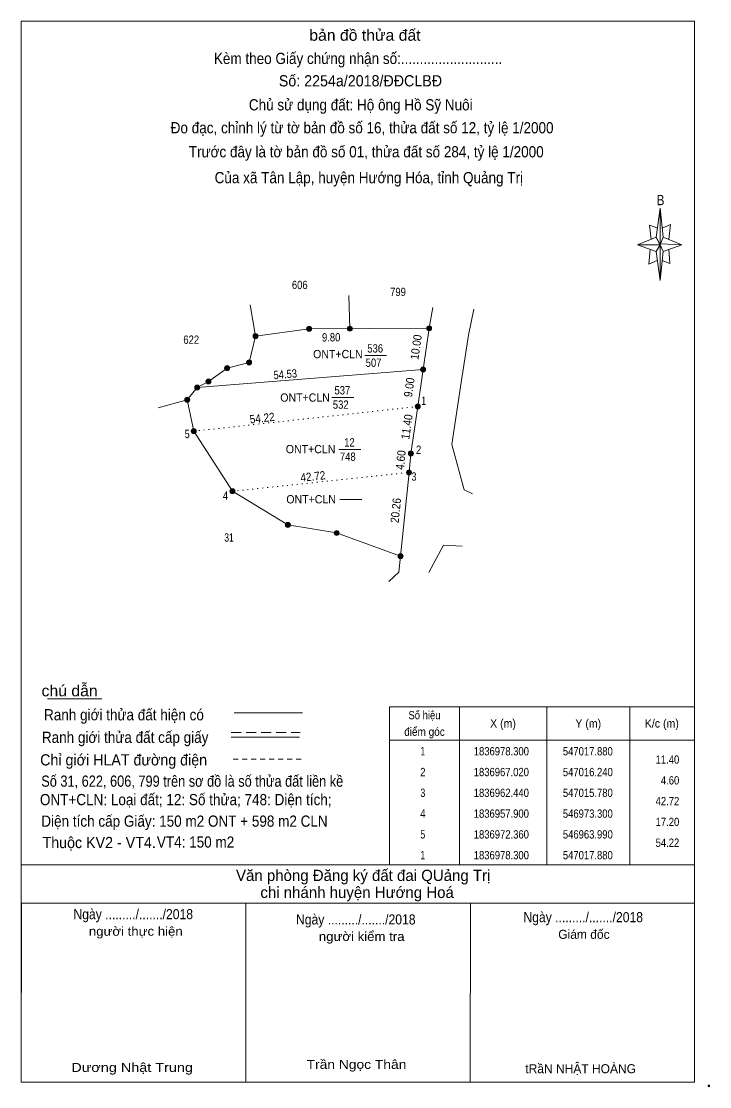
# Model space of a CAD drawing. Header units: metres. Extents: x 546922 to 547843, y 1836815 to 1837198.
# Drawn here: x 546922.5 to 547088.1, y 1836814.6 to 1837071 of the extents above; entities that cross this region are included whole.
import ezdxf
from ezdxf.enums import TextEntityAlignment as Align

# ---------------------------------------------------------------- set-up
doc = ezdxf.new("R2010")
doc.units = ezdxf.units.M
doc.header["$LTSCALE"] = 0.8
doc.header["$PDMODE"] = 32
doc.header["$PDSIZE"] = 0.4
for name, pattern in [('DOTTED', [1.5, 0.3, -1.2]), ('MEDIUM_DASHED', [4.5, 3, -1.5]), ('SHORT_DASHED', [2.7, 1.5, -1.2])]:
    doc.linetypes.add(name, pattern=pattern)
for name, color, linetype, lineweight in [('10', 7, 'Continuous', 13), ('17', 7, 'Continuous', 13), ('23', 7, 'Continuous', 13), ('3', 7, 'Continuous', 13), ('5', 7, 'Continuous', 13), ('54', 7, 'Continuous', 13), ('6', 7, 'Continuous', 13), ('63', 7, 'Continuous', 13)]:
    doc.layers.add(name, color=color, linetype=linetype, lineweight=lineweight)

msp = doc.modelspace()

# ---------------------------------------------------------------- hatches: boundary and pattern name
at = {"layer": '54'}
for points in [[(546992.35, 1836996.99, 1), (546991.15, 1836996.99, 1)], [(547002.15, 1836997.03, 1), (547000.95, 1836997.03, 1)], [(547021.21, 1836997.11, 1), (547020.01, 1836997.11, 1)], [(546979.47, 1836995.25, 1), (546978.27, 1836995.25, 1)], [(546977.91, 1836988.91, 1), (546976.71, 1836988.91, 1)], [(546972.6, 1836987.53, 1), (546971.4, 1836987.53, 1)], [(547019.77, 1836987.21, 1), (547018.57, 1836987.21, 1)], [(546968.13, 1836984.33, 1), (546966.93, 1836984.33, 1)], [(546965.41, 1836982.87, 1), (546964.21, 1836982.87, 1)], [(546963.01, 1836979.93, 1), (546961.81, 1836979.93, 1)], [(547018.48, 1836978.3, 1), (547017.28, 1836978.3, 1)], [(546964.59, 1836972.36, 1), (546963.39, 1836972.36, 1)], [(547016.84, 1836967.02, 1), (547015.64, 1836967.02, 1)], [(547016.38, 1836962.44, 1), (547015.18, 1836962.44, 1)], [(546973.9, 1836957.9, 1), (546972.7, 1836957.9, 1)], [(546987.24, 1836949.81, 1), (546986.04, 1836949.81, 1)], [(546998.97, 1836947.87, 1), (546997.77, 1836947.87, 1)], [(547014.35, 1836942.28, 1), (547013.15, 1836942.28, 1)]]:
    msp.add_hatch(color=256, dxfattribs=at).paths.add_polyline_path(points)

# ---------------------------------------------------------------- linework, layer by layer
at = {"layer": '10'}
for p, q in [((546991.75, 1836996.99), (546978.87, 1836995.25)), ((546991.75, 1836996.99), (546978.87, 1836995.25)), ((547005.11, 1836990.55), (547010.37, 1836990.55)), ((546962.41, 1836979.93), (546955.42, 1836977.94)), ((546997.21, 1836980.47), (547002.47, 1836980.47)), ((547017.88, 1836978.3), (547016.24, 1836967.02)), ((546998.91, 1836967.94), (547004.17, 1836967.94)), ((547015.78, 1836962.44), (547013.36, 1836938.41)), ((546999.15, 1836955.91), (547004.41, 1836955.91)), ((546998.37, 1836947.87), (546986.64, 1836949.81))]:
    msp.add_line(p, q, dxfattribs=at)
at = {"layer": '17'}
for p, q in [((546928.82, 1836907.97), (546941.85, 1836907.97)), ((546922.5, 1836815.74), (546922.54, 1836858.78)), ((546976.5, 1836815.7), (546976.54, 1836858.74)), ((547030.5, 1836815.65), (547030.54, 1836858.69))]:
    msp.add_line(p, q, dxfattribs=at)
at = {"layer": '23'}
for p, q in [((547020.56, 1836996.74), (547021.52, 1837002.09)), ((547031.34, 1837001.68), (547030.07, 1836995.45)), ((547024.04, 1836944.91), (547020.55, 1836938.36)), ((547024.04, 1836944.91), (547028.6, 1836944.73)), ((547013.36, 1836938.42), (547010.93, 1836936.21))]:
    msp.add_line(p, q, dxfattribs=at)
msp.add_lwpolyline([(547030.07, 1836995.45), (547028.16, 1836983.02), (547026.12, 1836969.17), (547029.06, 1836958.28), (547031.05, 1836957.28)], dxfattribs=at)
at = {"layer": '3'}
for p, q in [((547020.61, 1836997.11), (546991.75, 1836996.99)), ((547019.17, 1836987.21), (547020.61, 1836997.11)), ((546978.87, 1836995.25), (546977.31, 1836988.91)), ((546964.81, 1836982.87), (547019.17, 1836987.21)), ((547017.88, 1836978.3), (547019.17, 1836987.21)), ((547015.78, 1836962.44), (547016.24, 1836967.02)), ((546986.64, 1836949.81), (546973.3, 1836957.9)), ((546986.64, 1836949.81), (546998.37, 1836947.87)), ((547013.75, 1836942.28), (546998.37, 1836947.87))]:
    msp.add_line(p, q, dxfattribs=at)
for points in [[(546978.87, 1836995.25), (546977.31, 1836988.91), (546972, 1836987.53)], [(546972, 1836987.53), (546967.53, 1836984.33), (546964.81, 1836982.87), (546962.41, 1836979.93), (546963.99, 1836972.36), (546973.3, 1836957.9)]]:
    msp.add_lwpolyline(points, dxfattribs=at)
at = {"layer": '5'}
for p, q in [((547075.27, 1837019.03), (547076.17, 1837026.05)), ((547075.27, 1837015.61), (547070.77, 1837017.23)), ((547076.89, 1837019.03), (547081.39, 1837017.23)), ((547076.89, 1837015.61), (547076.17, 1837008.59)), ((547078.33, 1837016.15), (547078.51, 1837012.73)), ((547078.51, 1837012.73), (547076.71, 1837013.45))]:
    msp.add_line(p, q, dxfattribs=at)
for points in [[(546922.5, 1837070.98), (547084.5, 1837070.98), (547084.5, 1836815.74), (546922.5, 1836815.74)], [(547076.17, 1837026.05), (547076.89, 1837019.03), (547076.17, 1837017.23)], [(547076.17, 1837017.23), (547070.77, 1837017.23), (547075.27, 1837019.03), (547076.89, 1837015.61), (547081.39, 1837017.23), (547076.17, 1837017.41)], [(547076.17, 1837017.23), (547076.17, 1837008.59), (547075.27, 1837015.61)]]:
    msp.add_lwpolyline(points, close=True, dxfattribs=at)
for points in [[(547075.63, 1837021.19), (547073.65, 1837021.91), (547074.01, 1837018.49)], [(547076.71, 1837021.19), (547078.69, 1837022.09), (547078.33, 1837018.49)], [(547076.17, 1837017.23), (547075.27, 1837019.03), (547070.77, 1837017.23)], [(547076.17, 1837017.23), (547076.89, 1837015.61), (547081.39, 1837017.23)], [(547073.83, 1837016.15), (547073.47, 1837012.55), (547075.45, 1837013.45)]]:
    msp.add_lwpolyline(points, dxfattribs=at)
at = {"layer": '54'}
for p, q in [((547001.28, 1837004.97), (547001.55, 1836997.03)), ((546977.53, 1837002.73), (546978.87, 1836995.25))]:
    msp.add_line(p, q, dxfattribs=at)
at = {"layer": '54', "linetype": 'DOTTED'}
for p, q in [((546963.99, 1836972.36), (547017.88, 1836978.3)), ((546973.3, 1836957.9), (547015.78, 1836962.44))]:
    msp.add_line(p, q, dxfattribs=at)
at = {"layer": '54'}
for centre in [(546991.75, 1836996.99), (547001.55, 1836997.03), (547020.61, 1836997.11), (546978.87, 1836995.25), (546977.31, 1836988.91), (546972, 1836987.53), (547019.17, 1836987.21), (546967.53, 1836984.33), (546964.81, 1836982.87), (546962.41, 1836979.93), (547017.88, 1836978.3), (546963.99, 1836972.36), (547016.24, 1836967.02), (547015.78, 1836962.44), (546973.3, 1836957.9), (546986.64, 1836949.81), (546998.37, 1836947.87), (547013.75, 1836942.28)]:
    msp.add_circle(centre, 0.6, dxfattribs=at)
at = {"layer": '6'}
for p, q in [((546973.7, 1836904.6), (546990.15, 1836904.6)), ((546973.02, 1836898.74), (546989.47, 1836898.74)), ((546922.5, 1836868.05), (547084.5, 1836868.05)), ((546922.5, 1836868.05), (547084.5, 1836868.05)), ((546922.5, 1836858.76), (547084.5, 1836858.76))]:
    msp.add_line(p, q, dxfattribs=at)
at = {"layer": '6', "linetype": 'MEDIUM_DASHED'}
msp.add_line((546973.02, 1836899.86), (546989.58, 1836899.86), dxfattribs=at)
at = {"layer": '6'}
msp.add_point((547087.92, 1836814.84), dxfattribs=at)
at = {"layer": '63'}
for p, q in [((547027.9, 1836906.05), (547027.9, 1836868.05)), ((547048.9, 1836906.05), (547048.9, 1836868.05)), ((547068.9, 1836906.05), (547068.9, 1836868.05)), ((547011.1, 1836898.05), (547084.5, 1836898.05))]:
    msp.add_line(p, q, dxfattribs=at)
at = {"layer": '63', "linetype": 'SHORT_DASHED'}
msp.add_line((546973.49, 1836893.41), (546990.05, 1836893.41), dxfattribs=at)
at = {"layer": '63'}
msp.add_lwpolyline([(547011.1, 1836906.05), (547084.5, 1836906.05), (547084.5, 1836868.05), (547011.1, 1836868.05)], close=True, dxfattribs=at)

# ---------------------------------------------------------------- texts
at = {"layer": '10'}
for s, width, p in [('ONT+CLN', 0.95, (546998.67, 1836989.91)), ('536', 0.85, (547007.64, 1836991.28)), ('507', 0.85, (547007.25, 1836987.84)), ('ONT+CLN', 0.95, (546990.77, 1836979.45)), ('537', 0.85, (546999.74, 1836981.2)), ('532', 0.85, (546999.35, 1836977.76)), ('ONT+CLN', 0.95, (546992.1, 1836967.05)), ('12', 0.85, (547001.445, 1836968.67)), ('748', 0.85, (547001.05, 1836965.23)), ('ONT+CLN', 0.95, (546992.23, 1836954.98))]:
    msp.add_text(s, height=2, dxfattribs=dict(at, width=width)).set_placement(p, align=Align.CENTER)
at = {"layer": '5'}
for s, height, width, p in [('bản đồ thửa đất', 2.7, 1.05, (547005.175, 1837066.3)), ('Kèm theo Giấy chứng nhận số:...........................', 2.7, 0.9, (547003.515, 1837060.7)), ('Số: 2254a/2018/ĐĐCLBĐ', 2.7, 0.95, (547004.095, 1837055.32)), ('Chủ sử dụng đất: Hộ ông Hồ Sỹ Nuôi', 2.7, 0.9, (547004.165, 1837049.54)), ('Đo đạc, chỉnh lý từ tờ bản đồ số 16, thửa đất số 12, tỷ lệ 1/2000 ', 2.7, 0.9, (547004.95, 1837044.02)), ('Trước đây là tờ bản đồ số 01, thửa đất số 284, tỷ lệ 1/2000', 2.7, 0.9, (547005.49, 1837038.24)), ('Của xã Tân Lập, huyện Hướng Hóa, tỉnh Quảng Trị', 2.7, 0.9, (547006.115, 1837032.02)), ('B', 2.48, 0.85, (547076.3, 1837026.74))]:
    msp.add_text(s, height=height, dxfattribs=dict(at, width=width)).set_placement(p, align=Align.CENTER)
at = {"layer": '54'}
for s, width, p in [('606', 0.85, (546989.5, 1837006.55)), ('799', 0.85, (547013.13, 1837004.87)), ('622', 0.85, (546963.38, 1836993.38)), ('31', 0.75, (546972.47, 1836945.79))]:
    msp.add_text(s, height=2, dxfattribs=dict(at, width=width)).set_placement(p, align=Align.CENTER)
for s, rotation, width, p in [('9.80', 0.249, 0.85, (546997.0557, 1836993.9498)), ('10.00', 81.789, 0.9, (547018.4654, 1836992.4472)), ('9.00', 81.789, 0.9, (547016.8223, 1836982.7522)), ('11.40', 81.789, 0.9, (547016.2554, 1836973.2672))]:
    msp.add_text(s, height=2, rotation=rotation, dxfattribs=dict(at, width=width)).set_placement(p, align=Align.CENTER)
at = {"layer": '6'}
for s, width, p in [('chú dẫn', 1.05, (546927.37, 1836908.56)), ('Ranh giới thửa đất hiện có ', 0.9, (546927.97, 1836902.78)), ('Ranh giới thửa đất cấp giấy', 0.9, (546927.45, 1836897.36)), ('Chỉ giới HLAT đường điện', 0.95, (546927.04, 1836891.93)), ('Số 31, 622, 606, 799 trên sơ đồ là số thửa đất liền kề', 0.85, (546927.3, 1836886.81)), ('ONT+CLN: Loại đất; 12: Số thửa; 748: Diện tích;', 0.9, (546926.98, 1836882.37)), ('Diện tích cấp Giấy: 150 m2 ONT + 598 m2 CLN', 0.9, (546927.31, 1836877.19)), ('Thuộc KV2 - VT4.', 0.95, (546927.6, 1836872.04)), ('VT4: 150 m2', 0.9, (546955.12, 1836872.16))]:
    msp.add_text(s, height=2.7, dxfattribs=dict(at, width=width)).set_placement(p)
for s, height, p in [(' Văn phòng Đăng ký đất đai QUảng Trị', 2.7, (547004.26, 1836864.13)), ('chi nhánh huyện Hướng Hoá', 2.7, (547003.295, 1836860.05)), ('Giám đốc', 2.16, (547057.865, 1836850.22)), ('tRầN NHẬT HOÀNG', 2.16, (547057.07, 1836817.89))]:
    msp.add_text(s, height=height, dxfattribs=at).set_placement(p, align=Align.CENTER)
for s, height, width, p in [('Ngày ........./......./2018', 2.43, 0.9, (546949.43, 1836854.94)), ('Ngày ........./......./2018', 2.43, 0.9, (547002.97, 1836853.67)), ('Ngày ........./......./2018', 2.43, 0.9, (547057.69, 1836854.22)), ('người thực hiện', 2.16, 1.1, (546950.045, 1836850.96)), ('người kiểm tra', 2.16, 1.1, (547004.395, 1836849.71)), ('Dương Nhật Trung', 2.16, 1.2, (546949.16, 1836818.19)), ('Trần Ngọc Thân', 2.16, 1.15, (547003.14, 1836818.93))]:
    msp.add_text(s, height=height, dxfattribs=dict(at, width=width)).set_placement(p, align=Align.CENTER)
at = {"layer": '63'}
for s, rotation, width, p in [('54.53', 4.565, 0.85, (546986.0704, 1836985.0732)), ('54.22', 6.29, 0.9, (546980.5604, 1836974.5296)), ('4.60', 84.249, 0.9, (547014.7756, 1836965.3298)), ('42.72', 6.1, 0.9, (546992.7587, 1836960.4894)), ('20.26', 84.249, 0.9, (547013.5811, 1836953.1798))]:
    msp.add_text(s, height=2, rotation=rotation, dxfattribs=dict(at, width=width)).set_placement(p, align=Align.CENTER)
for s, width, p in [(' 1', 0.75, (547019.87, 1836978.67)), (' 5', 0.8, (546963.01, 1836970.69)), (' 2', 0.85, (547018.72, 1836966.9)), (' 3', 0.8, (547017.57, 1836960.45)), (' 4', 0.85, (546972.25, 1836955.85)), ('11.40', 0.85, (547080.8, 1836892.35)), ('4.60', 0.85, (547080.8, 1836887.35)), ('42.72', 0.85, (547080.8, 1836882.35)), ('17.20', 0.85, (547080.8, 1836877.35)), ('54.22', 0.85, (547080.8, 1836872.35))]:
    msp.add_text(s, height=2, dxfattribs=dict(at, width=width)).set_placement(p, align=Align.RIGHT)
for s, width, p in [('Số hiệu', 0.85, (547019.505, 1836903.05)), ('X (m)', 0.95, (547038.395, 1836901.05)), ('Y (m)', 0.95, (547058.905, 1836901.05)), ('K/c (m)', 0.95, (547076.605, 1836901.05)), ('điểm góc', 0.9, (547019.5, 1836899.05)), (' 1', 0.75, (547018.8, 1836894.35)), ('1836978.300', 0.85, (547037.995, 1836894.35)), ('547017.880', 0.85, (547058.8, 1836894.35)), (' 2', 0.85, (547018.795, 1836889.35)), ('1836967.020', 0.85, (547037.995, 1836889.35)), ('547016.240', 0.85, (547058.8, 1836889.35)), (' 3', 0.8, (547018.805, 1836884.35)), ('1836962.440', 0.85, (547037.995, 1836884.35)), ('547015.780', 0.85, (547058.8, 1836884.35)), (' 4', 0.85, (547018.8, 1836879.35)), ('1836957.900', 0.85, (547037.995, 1836879.35)), ('546973.300', 0.85, (547058.8, 1836879.35)), (' 5', 0.8, (547018.8, 1836874.35)), ('1836972.360', 0.85, (547037.995, 1836874.35)), ('546963.990', 0.85, (547058.8, 1836874.35)), (' 1', 0.75, (547018.8, 1836869.35)), ('1836978.300', 0.85, (547037.995, 1836869.35)), ('547017.880', 0.85, (547058.8, 1836869.35))]:
    msp.add_text(s, height=2, dxfattribs=dict(at, width=width)).set_placement(p, align=Align.CENTER)

doc.saveas('drawing.dxf')
